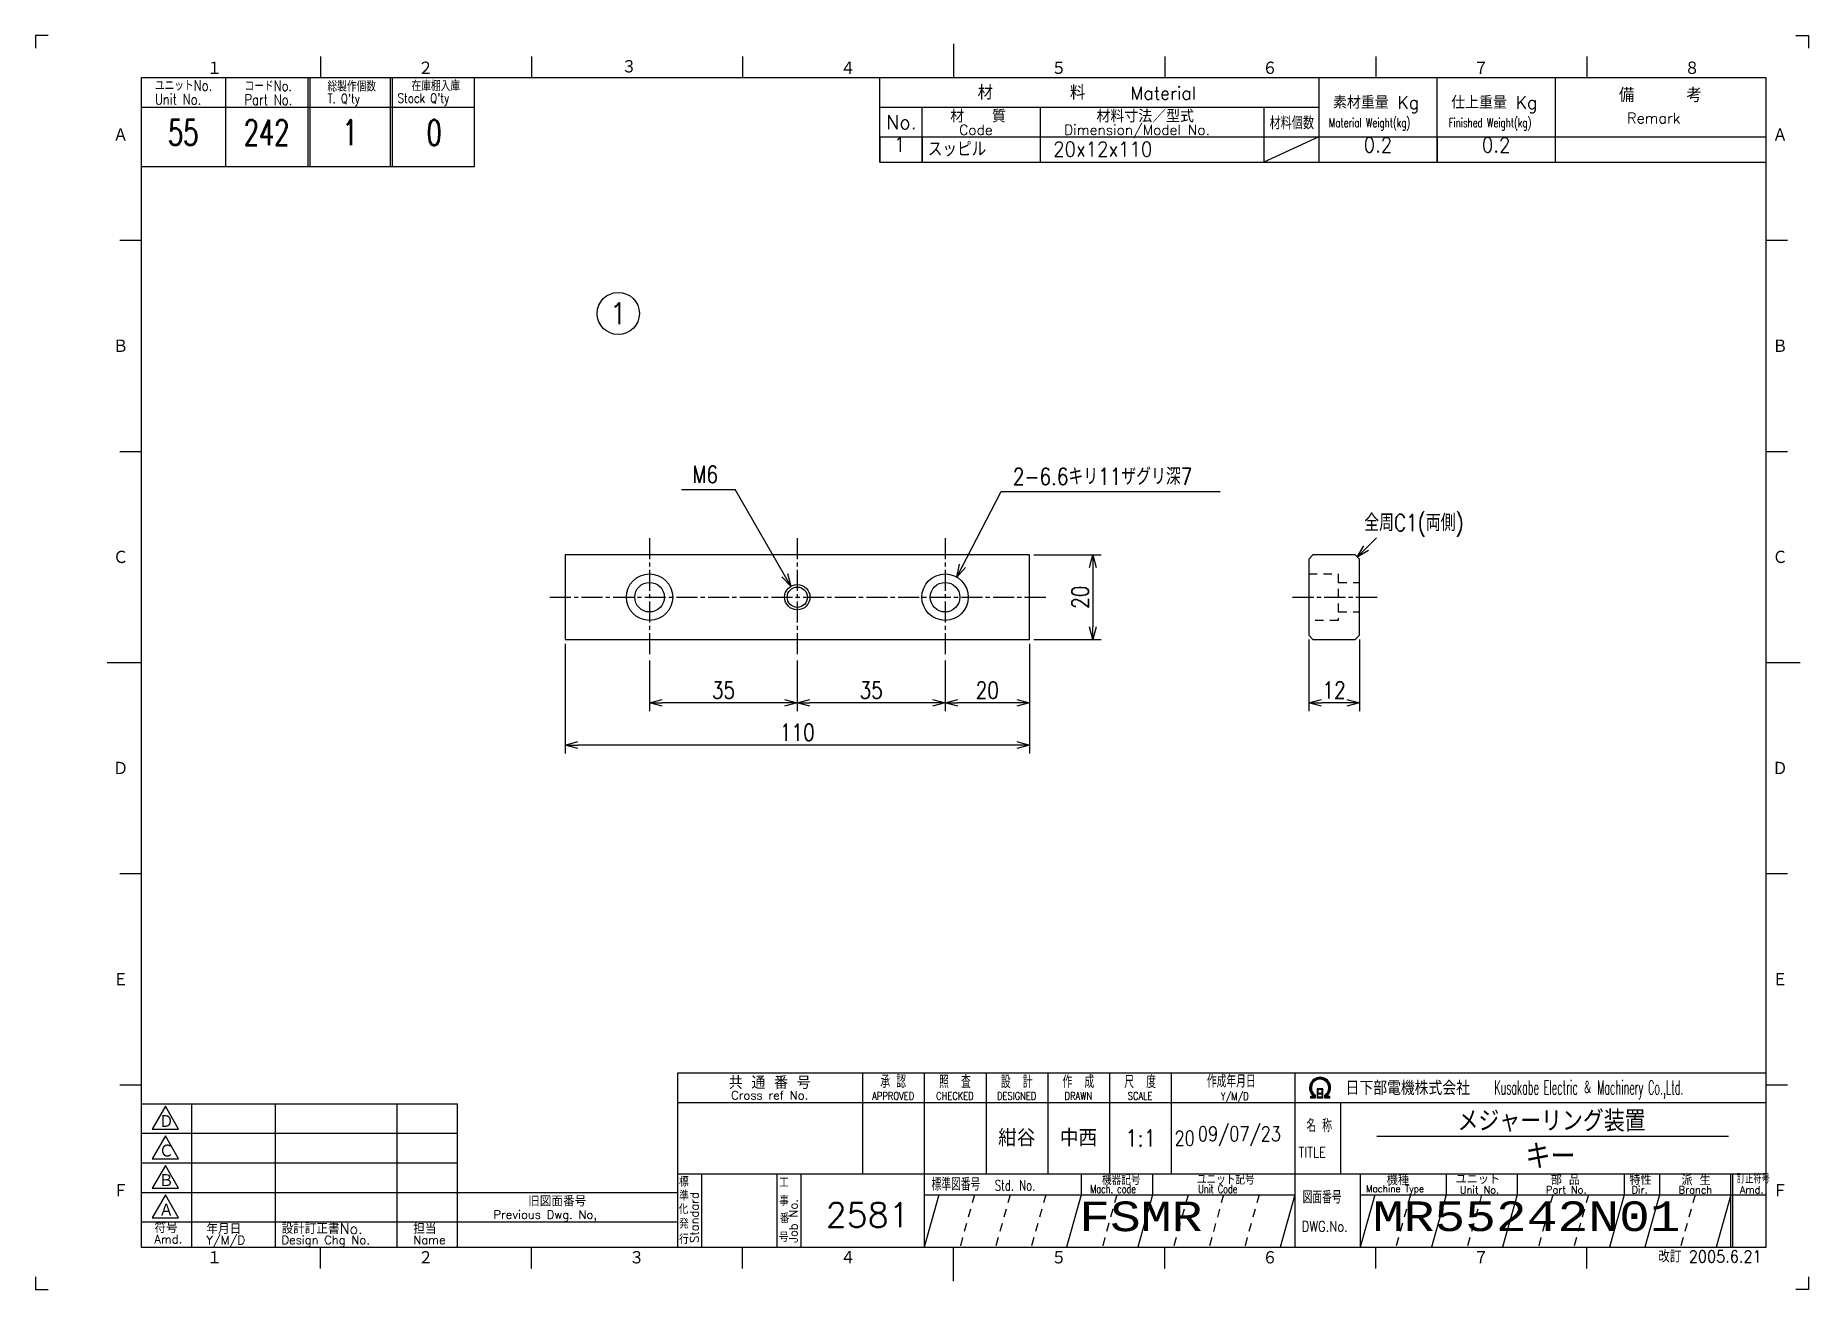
# Model space of a CAD drawing. Extents: x 0 to 420, y 0 to 297.
import ezdxf
from ezdxf.enums import TextEntityAlignment as Align

# ---------------------------------------------------------------- set-up
doc = ezdxf.new("R2010")
doc.units = 0
for name, pattern in [('GEN3A', [3.5, 2, -1.5]), ('GEN7A', [7.5, 5, -0.75, 1, -0.75]), ('HIDDEN2', [3.5, 2, -1.5])]:
    doc.linetypes.add(name, pattern=pattern)
doc.layers.get('0').update_dxf_attribs({"linetype": 'CONTINUOUS'})
doc.layers.get('DEFPOINTS').update_dxf_attribs({"linetype": 'CONTINUOUS'})
for name, color, linetype in [('2', 5, 'CONTINUOUS'), ('4', 3, 'CONTINUOUS'), ('5', 3, 'CONTINUOUS'), ('6', 52, 'CONTINUOUS'), ('7A', 4, 'GEN7A'), ('9', 3, 'HIDDEN2'), ('RAHM2', 1, 'CONTINUOUS'), ('RAHM3', 52, 'CONTINUOUS')]:
    doc.layers.add(name, color=color, linetype=linetype)
doc.styles.add('DIMENSION', font='monotxt.shx', dxfattribs={"bigfont": 'bigfont.shx'})
doc.styles.get("Standard").update_dxf_attribs({"font": 'romans.shx', "width": 0.8, "bigfont": 'extfont.shx'})
doc.dimstyles.new('GEN-ISO', dxfattribs={"dimtxt": 4, "dimasz": 3, "dimexe": 2, "dimexo": 1, "dimgap": 1, "dimtad": 3, "dimdec": 3, "dimrnd": 0.001, "dimdsep": 46, "dimtxsty": 'Standard', "dimblk": 'OPEN30', "dimcen": 0, "dimclrt": 52, "dimadec": 0, "dimazin": 0, "dimtp": 0.1, "dimtm": 0.1, "dimtfac": 0.6, "dimtdec": 3, "dimtmove": 2, "dimatfit": 3, "dimldrblk": 'OPEN30', "dimfxl": 0, "dimarcsym": 0})

# ---------------------------------------------------------------- blocks, each defined once
blk = doc.blocks.new('1A3ﾌﾞﾋﾝ')
at = {"layer": 'RAHM2', "color": 5, "linetype": 'Continuous'}
for p, q in [((3, 297), (0, 297)), ((0, 297), (0, 294)), ((217.5, 295), (217.5, 287)), ((417, 297), (420, 297)), ((420, 297), (420, 294)), ((67.5, 292), (67.5, 287)), ((117.5, 292), (117.5, 287)), ((167.5, 292), (167.5, 287)), ((267.5, 292), (267.5, 287)), ((317.5, 292), (317.5, 287)), ((367.5, 292), (367.5, 287)), ((410, 287), (25, 287)), ((25, 287), (25, 10)), ((104, 266), (104, 287)), ((410, 10), (410, 287)), ((25, 266), (64.5, 266)), ((64.5, 266), (104, 266)), ((20, 248.5), (25, 248.5)), ((410, 248.5), (415, 248.5)), ((20, 198.5), (25, 198.5)), ((410, 198.5), (415, 198.5)), ((17, 148.5), (25, 148.5)), ((410, 148.5), (418, 148.5)), ((20, 98.5), (25, 98.5)), ((410, 98.5), (415, 98.5)), ((20, 48.5), (25, 48.5)), ((410, 48.5), (415, 48.5)), ((25, 10), (410, 10)), ((67.5, 5), (67.5, 10)), ((117.5, 5), (117.5, 10)), ((217.5, 2), (217.5, 10)), ((267.5, 5), (267.5, 10)), ((317.5, 5), (317.5, 10)), ((367.5, 5), (367.5, 10)), ((0, 3), (0, 0)), ((0, 0), (3, 0)), ((420, 0), (417, 0)), ((420, 3), (420, 0))]:
    blk.add_line(p, q, dxfattribs=at)
at = {"layer": 'RAHM2', "color": 7, "linetype": 'Continuous'}
for p, q in [((45, 287), (45, 266)), ((64.5, 287), (64.5, 266)), ((65, 287), (65, 266)), ((84, 287), (84, 266)), ((84.5, 287), (84.5, 266)), ((200, 267), (200, 287)), ((304, 287), (304, 267)), ((332, 267), (332, 287)), ((360, 287), (360, 267)), ((25, 280), (64.5, 280)), ((64.5, 280), (104, 280)), ((200, 280), (304, 280)), ((210, 267), (210, 280)), ((238, 280), (238, 267)), ((291, 280), (291, 267)), ((200, 273), (410, 273)), ((304, 273), (291, 267)), ((200, 267), (410, 267)), ((195.93, 51.26), (195.93, 27.42)), ((210.55, 51.26), (210.55, 10)), ((225.18, 51.26), (225.18, 27.42)), ((239.8, 51.26), (239.8, 27.42)), ((254.43, 51.26), (254.43, 27.42)), ((269.05, 51.26), (269.05, 27.42)), ((298.3, 51.26), (298.3, 10)), ((25, 44), (100, 44)), ((37, 44), (37, 10)), ((56.8, 44), (56.8, 10)), ((85.6, 44), (85.6, 10)), ((100, 10), (100, 44)), ((152.05, 44.26), (410, 44.26)), ((269.05, 44.26), (269.05, 27.42)), ((298.3, 44.26), (298.3, 44.26)), ((309.17, 44.26), (309.17, 27.42)), ((25, 37), (100, 37)), ((25, 30), (100, 30)), ((152.05, 27.42), (410, 27.42)), ((157.77, 27.42), (157.77, 10)), ((175.59, 27.42), (175.59, 10)), ((181.3, 27.42), (181.3, 10)), ((247.73, 27.42), (247.73, 22.42)), ((264.59, 27.42), (264.59, 22.42)), ((313.83, 27.42), (313.83, 10)), ((334.15, 27.42), (334.15, 22.42)), ((351, 27.42), (351, 22.42)), ((376.29, 27.42), (376.29, 22.42)), ((384.72, 27.42), (384.72, 22.42)), ((401.57, 10), (401.57, 27.42)), ((402.07, 10), (402.07, 27.42)), ((25, 23), (100, 23)), ((100, 23), (152.05, 23)), ((210.55, 22.42), (298.3, 22.42)), ((313.83, 22.42), (410, 22.42)), ((25, 16), (100, 16)), ((100, 16), (152.05, 16)), ((167.5, 5), (167.5, 10))]:
    blk.add_line(p, q, dxfattribs=at)
at = {"layer": 'RAHM2', "color": 3, "linetype": 'Continuous'}
for p, q in [((317.73, 36.35), (401.03, 36.35)), ((214.02, 22.42), (210.55, 10)), ((247.73, 22.42), (244.26, 10)), ((264.59, 22.42), (261.12, 10)), ((298.3, 22.42), (294.83, 10)), ((334.15, 22.42), (330.68, 10)), ((351, 22.42), (347.54, 10)), ((376.29, 22.42), (372.82, 10)), ((384.72, 22.42), (381.25, 10))]:
    blk.add_line(p, q, dxfattribs=at)
at = {"layer": 'RAHM2', "color": 3, "linetype": 'GEN3A'}
for p, q in [((222.44, 22.42), (218.98, 10)), ((230.87, 22.42), (227.41, 10)), ((239.3, 22.42), (235.84, 10)), ((256.16, 22.42), (252.69, 10)), ((273.01, 22.42), (269.55, 10)), ((281.44, 22.42), (277.98, 10)), ((289.87, 22.42), (286.41, 10)), ((325.72, 22.42), (322.25, 10)), ((342.57, 22.42), (339.11, 10)), ((359.43, 22.42), (355.97, 10)), ((367.86, 22.42), (364.39, 10)), ((393.14, 22.42), (389.68, 10))]:
    blk.add_line(p, q, dxfattribs=at)
at = {"layer": 'RAHM2', "color": 5, "linetype": 'Continuous'}
blk.add_lwpolyline([(410, 51.26), (152.05, 51.26), (152.05, 10)], dxfattribs=at)
at = {"layer": 'RAHM2', "color": 7, "linetype": 'Continuous'}
for points in [[(303.62, 47.51), (303.62, 45.4), (304.92, 45.4), (304.92, 47.51), (303.62, 47.51)], [(303.77, 47.36), (303.77, 46.53), (304.77, 46.53), (304.77, 47.36), (303.77, 47.36)], [(304.77, 46.38), (304.77, 45.55), (303.77, 45.55), (303.77, 46.38), (304.77, 46.38)], [(302.02, 45.4), (303.22, 45.4), (303.22, 46.01)], [(302.02, 45.58), (302.97, 45.58), (302.97, 45.91)], [(302.72, 45.82), (302.72, 45.75), (302.02, 45.75), (302.02, 45.4)], [(305.32, 45.98), (305.32, 45.4), (306.58, 45.4), (306.58, 45.75), (305.85, 45.75), (305.85, 45.8)], [(305.57, 45.87), (305.57, 45.58), (306.58, 45.58)]]:
    blk.add_lwpolyline(points, dxfattribs=at)
for points in [[(30.79, 43.41), (27.65, 37.97), (33.92, 37.97)], [(30.79, 36.41), (27.65, 30.97), (33.92, 30.97)], [(30.79, 29.41), (27.65, 23.97), (33.92, 23.97)], [(30.79, 22.41), (27.65, 16.97), (33.92, 16.97)]]:
    blk.add_lwpolyline(points, close=True, dxfattribs=at)
at = {"layer": 'RAHM2', "color": 3, "linetype": 'Continuous'}
for points in [[(317.29, 22.42), (313.83, 10)], [(401.57, 22.42), (401.57, 22.42), (398.11, 10)]]:
    blk.add_lwpolyline(points, dxfattribs=at)
at = {"layer": 'RAHM2', "color": 7, "linetype": 'Continuous'}
for radius, start, end in [(2.5, 308.2706, 230.8952), (2.28, 303.9949, 234.4013), (2.06, 299.8294, 238.4756)]:
    blk.add_arc((304.3, 47.76), radius, start, end, dxfattribs=at)
at = {"layer": '4', "width": 0.9}
blk.add_text('改訂 2005.6.21', height=2.8, dxfattribs=at).set_placement((408.91, 6.44), align=Align.RIGHT)
at = {"layer": 'RAHM2', "color": 5, "linetype": 'Continuous'}
for s, p in [('１', (40.6, 287.58)), ('２', (90.6, 287.58)), ('４', (190.6, 287.58)), ('５', (240.6, 287.58)), ('６', (290.6, 287.58)), ('７', (340.6, 287.58)), ('８', (390.6, 287.58)), ('Ａ', (18.36, 271.74)), ('Ａ', (411.44, 271.74)), ('Ｂ', (18.36, 221.74)), ('Ｂ', (411.44, 221.74)), ('Ｃ', (18.36, 171.74)), ('Ｃ', (411.44, 171.74)), ('Ｄ', (18.36, 121.74)), ('Ｄ', (411.44, 121.74)), ('Ｅ', (18.36, 71.74)), ('Ｅ', (411.44, 71.74)), ('Ｆ', (18.36, 21.74)), ('Ｆ', (411.44, 21.74)), ('１', (40.6, 5.87)), ('２', (90.6, 5.87)), ('３', (140.6, 5.87)), ('４', (190.6, 5.87)), ('５', (240.6, 5.87)), ('６', (290.6, 5.87)), ('７', (340.6, 5.87))]:
    blk.add_text(s, height=3.31, dxfattribs=at).set_placement(p)
blk.add_text('３', height=3.31, dxfattribs=at).set_placement((140.6, 289.58), align=Align.MIDDLE)
at = {"layer": 'RAHM2', "color": 7, "linetype": 'Continuous'}
for s, height, width, p in [('ユニットNo.', 2.5, 0.8, (28.29, 283.92)), ('コードNo.', 2.5, 0.8, (49.52, 283.81)), ('総製作個数', 2.5, 0.8, (69.17, 283.72)), ('在庫棚入庫', 2.5, 0.8, (89.08, 283.82)), ('Unit No.', 2.5, 0.8, (28.29, 280.64)), ('Part No.', 2.5, 0.8, (49.52, 280.53)), ("T. Q'ty", 2.2, 0.8, (69.17, 280.96)), ("Stock Q'ty", 2.2, 0.8, (85.8, 281.06)), ('材料個数', 3, 0.8, (292.32, 274.79)), ('Material Weight(kg)', 2.2, 0.68, (306.37, 275.25)), ('Finished Weight(kg)', 2.2, 0.68, (334.74, 275.25)), ('作成年月日', 3, 0.7, (277.49, 47.82)), ('Y/M/D', 1.8, 0.8, (280.79, 44.87)), ('Kusakabe Electric ＆ Machinery Co.,Ltd.', 3.3108, 0.5, (345.56, 46.19)), ('名 称', 3, 0.7, (301.06, 37.33)), ('20', 3.5, 0.8, (269.81, 34.08)), ('TITLE', 2.5, 0.8, (299.18, 31.25)), ('標準図番号', 3, 0.7, (212.26, 23.44)), ('Std. No.', 2.5, 0.7, (227.23, 23.44)), ('機器記号', 2.5, 0.7, (252.65, 24.77)), ('ユニット記号', 2.5, 0.7, (275.14, 24.85)), ('訂正符号', 2, 0.7, (403.01, 25.16)), ('Mach. code', 2, 0.7, (249.86, 22.83)), ('Unit Code', 2, 0.7, (275.45, 22.83)), ('図面番号', 3, 0.7, (300.15, 20.37)), ('Machine Type', 1.7, 0.9, (315.15, 23.05))]:
    blk.add_text(s, height=height, dxfattribs=dict(at, width=width)).set_placement(p)
for s, height, p in [('材\u3000\u3000\u3000\u3000\u3000料', 3.311, (223.18, 281.82)), ('Material', 3, (259.34, 281.82)), ('素材重量 Kg', 3, (307.35, 279.63)), ('仕上重量 Kg', 3, (335.35, 279.63)), ('備     考', 3.311, (375.08, 281.21)), ('No.', 3.311, (201.5, 274.82)), ('材\u3000\u3000質', 3, (216.68, 276.39)), ('材料寸法／型式', 3, (251.33, 276.39)), ('Remark', 2.5, (377.03, 276.16)), ('Code', 2.4, (218.82, 273.45)), ('Dimension/Model No.', 2.4, (243.65, 273.45)), ('Ｄ', 3.2, (29.23, 38.2)), ('Ｃ', 3.2, (29.23, 31.2)), ('Ｂ', 3.2, (29.23, 24.2)), ('標', 2, (152.44, 24.43)), ('工', 2, (176.15, 24.24)), ('機種', 2.4, (320.08, 24.76)), ('ユニット', 2.4, (336.39, 24.96)), ('部 品', 2.4, (358.93, 24.79)), ('特性', 2.4, (377.55, 24.78)), ('派 生', 2.4, (389.89, 24.72)), ('旧図面番号', 2.5, (116.71, 19.69)), ('準', 2, (152.47, 21.11)), ('事', 2, (176.17, 19.92)), ('Unit No.', 1.7, (337.39, 22.76)), ('Part No.', 1.7, (357.81, 22.76)), ('Dir.', 1.7, (378.09, 22.76)), ('Branch', 1.7, (389.24, 22.76)), ('Amd.', 1.7, (403.74, 22.76)), ('Ａ', 3.2, (29.23, 17.2)), ('Previous Dwg. No,', 2, (108.5, 16.75)), ('化', 2, (152.37, 17.95)), ('番', 2, (176.31, 15.76)), ('Amd.', 2, (28.17, 10.93)), ('符号', 2.5, (28.17, 13.37)), ('Y/M/D', 2, (40.49, 10.7)), ('年月日', 2.5, (40.49, 13.14)), ('設計訂正書No.', 2.5, (58.29, 13.18)), ('Design Chg No.', 2, (58.29, 10.75)), ('担当', 2.5, (89.5, 13.18)), ('Name', 2, (89.5, 10.75)), ('行', 2, (152.46, 10.82)), ('発', 2, (152.46, 14.47)), ('号', 2, (176.11, 11.28))]:
    blk.add_text(s, height=height, dxfattribs=at).set_placement(p)
for s, height, p in [('共 通 番 号', 3, (173.93, 49.14)), ('Cross ref No.', 2, (173.93, 46.01))]:
    blk.add_text(s, height=height, dxfattribs=at).set_placement(p, align=Align.MIDDLE)
for s, height, width, p in [('承 認', 3, 0.7, (203.18, 49.35)), ('照  査', 3, 0.7, (217.8, 49.35)), ('設  計', 3, 0.7, (232.43, 49.35)), ('作  成', 3, 0.7, (247.05, 49.35)), ('尺  度', 3, 0.7, (261.67, 49.35)), ('APPROVED', 1.8, 0.8, (203.18, 45.85)), ('CHECKED', 1.8, 0.8, (217.8, 45.85)), ('DESIGNED', 1.8, 0.8, (232.43, 45.85)), ('DRAWN', 1.8, 0.8, (247.05, 45.85)), ('SCALE', 1.8, 0.8, (261.67, 45.85)), ('DWG.No.', 2.5, 0.8, (305.41, 14.96))]:
    blk.add_text(s, height=height, dxfattribs=dict(at, width=width)).set_placement(p, align=Align.MIDDLE)
at = {"layer": 'RAHM2', "color": 7, "linetype": 'Continuous', "width": 0.844147}
blk.add_text('日下部電機株式会社', height=3.311, dxfattribs=at).set_placement((310.35, 46.06), (339.79, 46.06), align=Align.FIT)
at = {"layer": 'RAHM2', "color": 7, "linetype": 'Continuous'}
for s, p in [('Standard', (157.07, 11.05)), ('Job No.', (180.5, 11.05))]:
    blk.add_text(s, height=2, rotation=90, dxfattribs=at).set_placement(p)
at = {"layer": 'RAHM2', "color": 5, "linetype": 'Continuous', "width": 0.7}
for tag, p in [('HEADER3', (35, 274.01)), ('HEADER4', (54.75, 274)), ('HEADER15', (74.49, 274)), ('HEADER16', (94.43, 274))]:
    blk.add_attdef(tag, text='', height=6, dxfattribs=at).set_placement(p, align=Align.MIDDLE)
at = {"layer": 'RAHM2', "color": 7, "linetype": 'Continuous'}
blk.add_attdef('HEADER5', text='', height=2.5, dxfattribs=at).set_placement((63.69, 267.1), align=Align.BOTTOM_RIGHT)
for tag, height, width, p in [('HEADER1', 5, 0.9, (359.12, 40.15)), ('HEADER25', 3.2, 0.63, (46.91, 40.38)), ('HEADER23', 3.33, 0.8, (71.4, 40.2)), ('HEADER24', 3.5, 0.8, (92.57, 40.22)), ('HEADER7', 5, 0.8, (174.38, 35.8)), ('GEN-TITLE-SCA', 4, 0.85, (261.79, 35.85)), ('HEADER22', 3.2, 0.63, (46.91, 33.38)), ('HEADER20', 3.33, 0.8, (71.4, 33.2)), ('HEADER21', 3.5, 0.8, (92.57, 33.22)), ('HEADER2', 6, 0.9, (358.89, 31.68)), ('HEADER19', 3.2, 0.63, (46.91, 26.38)), ('HEADER17', 3.33, 0.8, (71.4, 26.2)), ('HEADER18', 3.5, 0.8, (92.57, 26.22)), ('HEADER11', 3.2, 0.63, (46.91, 19.38)), ('HEADER9', 3.33, 0.8, (71.4, 19.2)), ('HEADER10', 3.5, 0.8, (92.57, 19.22)), ('HEADER14', 3.31, 0.8, (126.54, 12.82))]:
    blk.add_attdef(tag, text='', height=height, dxfattribs=dict(at, width=width)).set_placement(p, align=Align.MIDDLE)
for tag, p in [('HEADER27', (232.45, 36.09)), ('HEADER26', (247.07, 36.09))]:
    blk.add_attdef(tag, text='', height=4, dxfattribs=at).set_placement(p, align=Align.MIDDLE)
at = {"layer": 'RAHM2', "color": 7, "linetype": 'Continuous', "width": 0.8}
blk.add_attdef('GEN-TITLE-DAT', text='', height=3.5, dxfattribs=at).set_placement((275.35, 34.1), align=Align.BOTTOM_LEFT)
at = {"layer": 'RAHM2', "color": 5, "linetype": 'Continuous'}
blk.add_attdef('HEADER6', text='', height=5.8, dxfattribs=at).set_placement((207.09, 13.03), align=Align.BOTTOM_RIGHT)
at = {"layer": 'RAHM2', "color": 5, "linetype": 'Continuous', "style": 'DIMENSION', "width": 1.2}
for tag, p in [('HEADER13', (213.56, 11.75)), ('HEADER12', (247.26, 11.72)), ('GEN-TITLE-DWG', (316.79, 11.74))]:
    blk.add_attdef(tag, text='', height=7.02, dxfattribs=at).set_placement(p, align=Align.BOTTOM_LEFT)
at = {"layer": 'RAHM2', "color": 5, "linetype": 'Continuous', "style": 'DIMENSION'}
blk.add_attdef('HEADER8', text='', height=7.02, dxfattribs=at).set_placement((408.58, 11.71), align=Align.BOTTOM_RIGHT)
blk = doc.blocks.new('_Open30')
at = {"color": 0, "linetype": 'ByBlock', "lineweight": -2}
for p, q in [((-1, 0.27), (0, 0)), ((0, 0), (-1, -0.27)), ((0, 0), (-1, 0))]:
    blk.add_line(p, q, dxfattribs=at)
blk = doc.blocks.new('*D4')
at = {"layer": '5', "color": 0, "lineweight": -2}
for p, q in [((125.46, 152.96), (125.46, 126.96)), ((235.46, 152.96), (235.46, 126.96)), ((232.46, 128.96), (128.46, 128.96))]:
    blk.add_line(p, q, dxfattribs=at)
at = {"layer": 'DEFPOINTS', "color": 0}
for p in [(125.46, 153.96), (235.46, 153.96), (125.46, 128.96)]:
    blk.add_point(p, dxfattribs=at)
at = {"layer": '5', "color": 0, "lineweight": -2, "xscale": 3, "yscale": 3, "zscale": 3, "rotation": 180}
blk.add_blockref('_Open30', (125.46, 128.96), dxfattribs=at)
at = {"layer": '5', "color": 0, "lineweight": -2, "xscale": 3, "yscale": 3, "zscale": 3}
blk.add_blockref('_Open30', (235.46, 128.96), dxfattribs=at)
at = {"layer": '5', "color": 52, "insert": (180.46, 131.96), "char_height": 4, "attachment_point": 5}
blk.add_mtext('110', dxfattribs=at)
blk = doc.blocks.new('*D5')
at = {"layer": '5', "color": 0, "lineweight": -2}
for p, q in [((180.46, 148.96), (180.46, 136.96)), ((212.46, 138.96), (183.46, 138.96))]:
    blk.add_line(p, q, dxfattribs=at)
at = {"layer": 'DEFPOINTS', "color": 0}
for p in [(180.46, 149.96), (215.46, 149.96), (180.46, 138.96)]:
    blk.add_point(p, dxfattribs=at)
at = {"layer": '5', "color": 0, "lineweight": -2, "xscale": 3, "yscale": 3, "zscale": 3, "rotation": 180}
blk.add_blockref('_Open30', (180.46, 138.96), dxfattribs=at)
at = {"layer": '5', "color": 0, "lineweight": -2, "xscale": 3, "yscale": 3, "zscale": 3}
blk.add_blockref('_Open30', (215.46, 138.96), dxfattribs=at)
at = {"layer": '5', "color": 52, "insert": (197.96, 141.96), "char_height": 4, "attachment_point": 5}
blk.add_mtext('35', dxfattribs=at)
blk = doc.blocks.new('*D6')
at = {"layer": '5', "color": 0, "lineweight": -2}
for p, q in [((145.46, 148.96), (145.46, 136.96)), ((177.46, 138.96), (148.46, 138.96))]:
    blk.add_line(p, q, dxfattribs=at)
at = {"layer": 'DEFPOINTS', "color": 0}
for p in [(145.46, 149.96), (180.46, 149.96), (145.46, 138.96)]:
    blk.add_point(p, dxfattribs=at)
at = {"layer": '5', "color": 0, "lineweight": -2, "xscale": 3, "yscale": 3, "zscale": 3, "rotation": 180}
blk.add_blockref('_Open30', (145.46, 138.96), dxfattribs=at)
at = {"layer": '5', "color": 0, "lineweight": -2, "xscale": 3, "yscale": 3, "zscale": 3}
blk.add_blockref('_Open30', (180.46, 138.96), dxfattribs=at)
at = {"layer": '5', "color": 52, "insert": (162.96, 141.96), "char_height": 4, "attachment_point": 5}
blk.add_mtext('35', dxfattribs=at)
blk = doc.blocks.new('*D7')
at = {"layer": '5', "color": 0, "lineweight": -2}
for p, q in [((301.61, 153.96), (301.61, 136.96)), ((313.61, 153.96), (313.61, 136.96)), ((310.61, 138.96), (304.61, 138.96))]:
    blk.add_line(p, q, dxfattribs=at)
at = {"layer": 'DEFPOINTS', "color": 0}
for p in [(301.61, 154.96), (313.61, 154.96), (301.61, 138.96)]:
    blk.add_point(p, dxfattribs=at)
at = {"layer": '5', "color": 0, "lineweight": -2, "xscale": 3, "yscale": 3, "zscale": 3, "rotation": 180}
blk.add_blockref('_Open30', (301.61, 138.96), dxfattribs=at)
at = {"layer": '5', "color": 0, "lineweight": -2, "xscale": 3, "yscale": 3, "zscale": 3}
blk.add_blockref('_Open30', (313.61, 138.96), dxfattribs=at)
at = {"layer": '5', "color": 52, "insert": (307.61, 141.96), "char_height": 4, "attachment_point": 5}
blk.add_mtext('12', dxfattribs=at)
blk = doc.blocks.new('*D8')
at = {"layer": '5', "color": 0, "lineweight": -2}
for p, q in [((235.46, 152.96), (235.46, 136.96)), ((215.46, 148.96), (215.46, 136.96)), ((232.46, 138.96), (218.46, 138.96))]:
    blk.add_line(p, q, dxfattribs=at)
at = {"layer": 'DEFPOINTS', "color": 0}
for p in [(235.46, 153.96), (215.46, 149.96), (215.46, 138.96)]:
    blk.add_point(p, dxfattribs=at)
at = {"layer": '5', "color": 0, "lineweight": -2, "xscale": 3, "yscale": 3, "zscale": 3, "rotation": 180}
blk.add_blockref('_Open30', (215.46, 138.96), dxfattribs=at)
at = {"layer": '5', "color": 0, "lineweight": -2, "xscale": 3, "yscale": 3, "zscale": 3}
blk.add_blockref('_Open30', (235.46, 138.96), dxfattribs=at)
at = {"layer": '5', "color": 52, "insert": (225.46, 141.96), "char_height": 4, "attachment_point": 5}
blk.add_mtext('20', dxfattribs=at)
blk = doc.blocks.new('*D9')
at = {"layer": '5', "color": 0, "lineweight": -2}
for p, q in [((236.46, 173.96), (252.46, 173.96)), ((250.46, 170.96), (250.46, 156.96)), ((236.46, 153.96), (252.46, 153.96))]:
    blk.add_line(p, q, dxfattribs=at)
at = {"layer": 'DEFPOINTS', "color": 0}
for p in [(235.46, 173.96), (235.46, 153.96), (250.46, 153.96)]:
    blk.add_point(p, dxfattribs=at)
at = {"layer": '5', "color": 0, "lineweight": -2, "xscale": 3, "yscale": 3, "zscale": 3}
for p, rotation in [((250.46, 173.96), 90), ((250.46, 153.96), 270)]:
    blk.add_blockref('_Open30', p, dxfattribs=dict(at, rotation=rotation))
at = {"layer": '5', "color": 52, "insert": (247.46, 163.96), "char_height": 4, "attachment_point": 5, "rotation": 90}
blk.add_mtext('20', dxfattribs=at)
blk = doc.blocks.new('STDBUHIN')
at = {"color": 7}
for p, q in [((0, 0), (0, -6)), ((10, 0), (10, -6)), ((38, 0), (38, -6)), ((91, 0), (91, -6)), ((104, 0), (104, -6)), ((132, 0), (132, -6)), ((160, 0), (160, -6)), ((0, -6), (210, -6))]:
    blk.add_line(p, q, dxfattribs=at)
at = {"layer": 'RAHM3', "color": 7, "width": 0.9}
for tag, p in [('1GENST', (4.710911, -4.609434)), ('4GENST', (96.434633, -4.658422)), ('5GENST', (118, -4.729)), ('6GENST', (146, -4.729))]:
    blk.add_attdef(tag, text='', height=3.5, dxfattribs=at).set_placement(p, align=Align.BOTTOM_CENTER)
at = {"layer": 'RAHM3', "color": 7}
for tag, p, width in [('2GENST', (11.373533, -4.658422), 0.8), ('3GENST', (41.070972, -4.658422), 0.8), ('7GENST', (162.759538, -4.671383), 0.9)]:
    blk.add_attdef(tag, p, '', height=3.5, dxfattribs=dict(at, width=width))
blk = doc.blocks.new('GENBALLOON1')
blk.add_circle((0, 0), 5)
at = {"flags": 1}
blk.add_attdef('GEN_PARENT', text='', height=2.5, dxfattribs=at).set_placement((0, 0), align=Align.MIDDLE)
blk.add_attdef('REF_NO', text='', height=3.5).set_placement((0, 0), align=Align.MIDDLE)
at = {"color": 7, "flags": 1}
for tag, p in [('5GENINF', (6.43, 0.96)), ('6GENINF', (6.43, 0.63)), ('7GENINF', (6.43, 0.3)), ('8GENINF', (6.43, -0.04)), ('9GENINF', (6.43, -0.37)), ('3GENINF', (6.43, -2.34)), ('4GENINF', (6.43, -2.67)), ('10GENINF', (6.43, -0.7)), ('11GENINF', (6.43, -1)), ('12GENINF', (6.43, -1.34)), ('13GENINF', (6.43, -1.67)), ('14GENINF', (6.43, -2)), ('15GENINF', (6.43, -3)), ('16GENINF', (6.43, -3.34)), ('17GENINF', (6.43, -3.7)), ('18GENINF', (6.43, -4.04)), ('19GENINF', (6.43, -4.37)), ('20GENINF', (6.43, -4.7)), ('21GENINF', (6.43, -5.04)), ('22GENINF', (6.43, -5.37))]:
    blk.add_attdef(tag, p, '', height=0.2, dxfattribs=at)

msp = doc.modelspace()

# ---------------------------------------------------------------- linework, layer by layer
at = {"layer": '2'}
for points in [[(125.4643, 153.9635), (235.4643, 153.9635), (235.4643, 173.9635), (125.4643, 173.9635)], [(302.6057, 153.9635), (312.6057, 153.9635), (313.6057, 154.9635), (313.6057, 172.9635), (312.6057, 173.9635), (302.6057, 173.9635), (301.6057, 172.9635), (301.6057, 154.9635)]]:
    msp.add_lwpolyline(points, close=True, dxfattribs=at)
for centre, radius in [((145.4643, 163.9635), 5.5), ((215.4643, 163.9635), 5.5), ((145.4643, 163.9635), 3.5), ((180.4643, 163.9635), 2.4), ((215.4643, 163.9635), 3.5)]:
    msp.add_circle(centre, radius, dxfattribs=at)
at = {"layer": '4'}
msp.add_circle((180.4643, 163.9635), 3, dxfattribs=at)
at = {"layer": '5'}
for p, q in [((153.0172, 189.4634), (165.742, 189.4634)), ((228.7434, 188.9635), (280.6357, 188.9635))]:
    msp.add_line(p, q, dxfattribs=at)
at = {"layer": '7A'}
for p, q in [((145.4643, 177.9635), (145.4643, 149.9635)), ((180.4643, 177.9635), (180.4643, 149.9635)), ((215.4643, 177.9635), (215.4643, 149.9635)), ((121.8192, 163.9635), (239.6314, 163.9635)), ((297.7976, 163.9635), (318.1532, 163.9635))]:
    msp.add_line(p, q, dxfattribs=at)
at = {"layer": '9'}
for p, q in [((301.6057, 169.4635), (308.6057, 169.4635)), ((308.6057, 169.4635), (308.6057, 158.4635)), ((308.6057, 167.4635), (313.6057, 167.4635)), ((308.6057, 160.4635), (313.6057, 160.4635)), ((308.6057, 158.4635), (301.6057, 158.4635))]:
    msp.add_line(p, q, dxfattribs=at)

# ---------------------------------------------------------------- block references
at = {"layer": '2'}
msp.add_blockref('1A3ﾌﾞﾋﾝ', (0, 0), dxfattribs=at).add_auto_attribs({'GEN-TITLE-DWG': 'MR55242N01', 'GEN-TITLE-DAT': '09/07/23', 'GEN-TITLE-SCA': '1:1', 'HEADER1': 'メジャーリング装置', 'HEADER2': 'キー', 'HEADER3': '55', 'HEADER4': '242', 'HEADER6': '2581', 'HEADER12': 'FSMR', 'HEADER15': '1', 'HEADER16': '0', 'HEADER27': '紺谷', 'HEADER26': '中西'})
at = {"layer": '5'}
ref = msp.add_blockref('GENBALLOON1', (138.0479, 231.159), dxfattribs=at)
ref.add_attrib('REF_NO', '1', dxfattribs={"color": 7, "height": 5, "width": 0.9}).set_placement((138.0479, 231.159), align=Align.MIDDLE_CENTER)
at = {"layer": 'RAHM2'}
ref = msp.add_blockref('STDBUHIN', (200, 273), dxfattribs=at)
ref.add_attrib('1GENST', '1', dxfattribs={"layer": 'RAHM3', "color": 7, "height": 3.5, "width": 0.9}).set_placement((204.711, 268.3906), align=Align.BOTTOM_CENTER)
ref.add_attrib('2GENST', 'スッピル', (211.3736, 268.3416), dxfattribs={"layer": 'RAHM3', "color": 7, "height": 3.5, "width": 0.9})
ref.add_attrib('3GENST', '20x12x110', (241.071, 268.3416), dxfattribs={"layer": 'RAHM3', "color": 7, "height": 3.5, "width": 0.9})
ref.add_attrib('5GENST', '0.2', dxfattribs={"layer": 'RAHM3', "color": 7, "height": 3.5, "width": 0.9}).set_placement((318, 268.271), align=Align.BOTTOM_CENTER)
ref.add_attrib('6GENST', '0.2', dxfattribs={"layer": 'RAHM3', "color": 7, "height": 3.5, "width": 0.9}).set_placement((346, 268.271), align=Align.BOTTOM_CENTER)

# ---------------------------------------------------------------- texts
at = {"layer": '6', "width": 0.8}
for s, p in [('M6', (155.6442, 191.0434)), ('2-6.6キリ11ザグリ深7', (231.5214, 190.5435)), ('全周C1(両側)', (314.7636, 179.6136))]:
    msp.add_text(s, height=4, dxfattribs=at).set_placement(p)

# ---------------------------------------------------------------- dimensions: what is measured, and where the dimension line sits
at = {"layer": '5'}
dim = msp.add_linear_dim(base=(250.4643, 153.9635), p1=(235.4643, 173.9635), p2=(235.4643, 153.9635), angle=90, dimstyle='GEN-ISO', dxfattribs=at)
dim.commit()
dim.dimension.update_dxf_attribs({"geometry": '*D9', "text_midpoint": (247.4643, 163.9635)})
for base, p1, p2, picture, middle in [((125.4643, 128.9635), (235.4643, 153.9635), (125.4643, 153.9635), '*D4', (180.4643, 131.9635)), ((215.4643, 138.9635), (235.4643, 153.9635), (215.4643, 149.9635), '*D8', (225.4643, 141.9635)), ((301.6057, 138.9635), (313.6057, 154.9635), (301.6057, 154.9635), '*D7', (307.6057, 141.9635))]:
    dim = msp.add_linear_dim(base=base, p1=p1, p2=p2, dimstyle='GEN-ISO', dxfattribs=at)
    dim.commit()
    dim.dimension.update_dxf_attribs({"geometry": picture, "text_midpoint": middle})
for base, p1, p2, picture, middle in [((145.4643, 138.9635), (180.4643, 149.9635), (145.4643, 149.9635), '*D6', (162.9643, 141.9635)), ((180.4643, 138.9635), (215.4643, 149.9635), (180.4643, 149.9635), '*D5', (197.9643, 141.9635))]:
    dim = msp.add_linear_dim(base=base, p1=p1, p2=p2, dimstyle='GEN-ISO', override={"dimse1": 1}, dxfattribs=at)
    dim.commit()
    dim.dimension.update_dxf_attribs({"geometry": picture, "text_midpoint": middle})

# ---------------------------------------------------------------- leaders
for points in [[(178.9643, 166.5616), (165.742, 189.4634)], [(218.2143, 168.7267), (228.7434, 188.9635)], [(313.1057, 173.4635), (317.6633, 178.0211)]]:
    msp.add_leader(points, dimstyle='GEN-ISO', dxfattribs=at)

doc.saveas('drawing.dxf')
